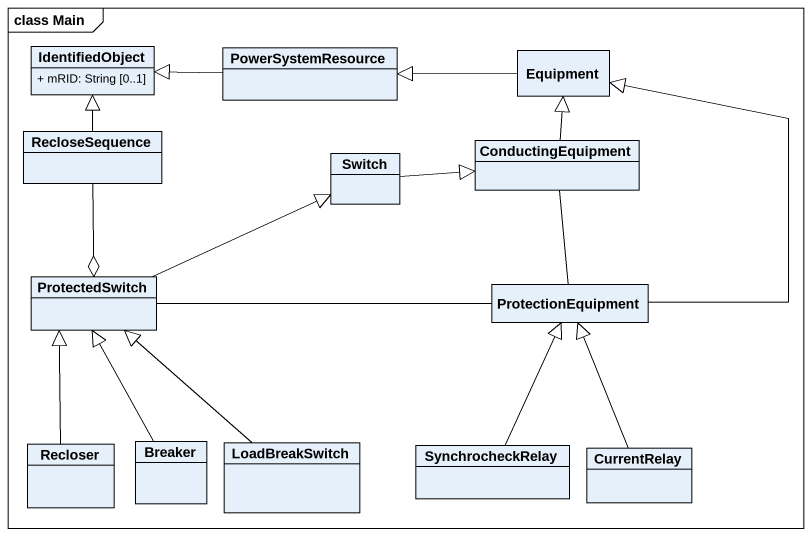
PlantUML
@startuml
mainframe class Main
hide circle
hide empty members
skinparam classAttributeIconSize 0
class IdentifiedObject {
  + mRID: String [0..1]
}
class PowerSystemResource
class Equipment
class RecloseSequence
class Switch
class ConductingEquipment
class ProtectedSwitch
class ProtectionEquipment
class Recloser
class Breaker
class LoadBreakSwitch
class SynchrocheckRelay
class CurrentRelay
PowerSystemResource -left-|> IdentifiedObject
Equipment -left-|> PowerSystemResource
RecloseSequence -up-|> IdentifiedObject
RecloseSequence --o ProtectedSwitch
Switch -right-|> ConductingEquipment
ConductingEquipment -up-|> Equipment
ProtectedSwitch -right-|> Switch
ProtectionEquipment -up-|> Equipment
ProtectionEquipment -up- ConductingEquipment
ProtectionEquipment -left- ProtectedSwitch
Recloser -up-|> ProtectedSwitch
Breaker -up-|> ProtectedSwitch
LoadBreakSwitch -up-|> ProtectedSwitch
SynchrocheckRelay -up-|> ProtectionEquipment
CurrentRelay -up-|> ProtectionEquipment
@enduml
